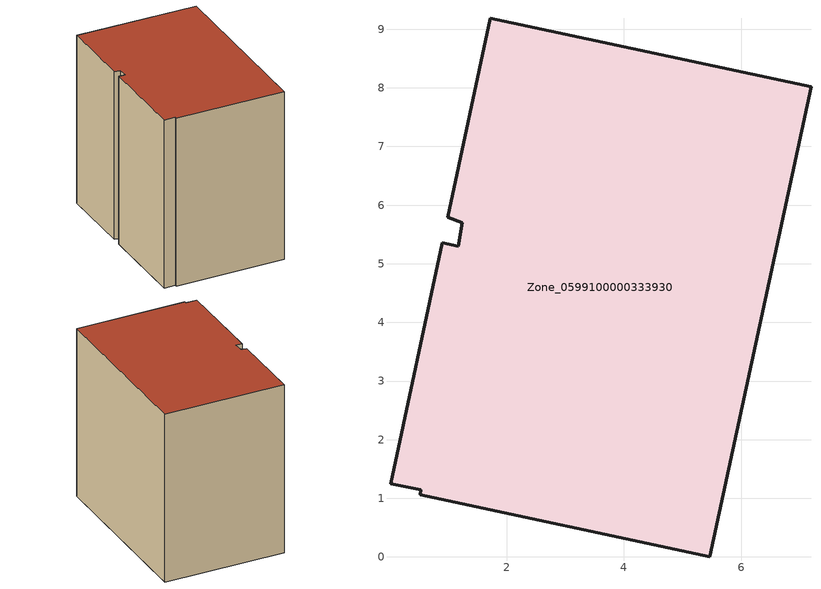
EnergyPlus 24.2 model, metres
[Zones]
Zone_0599100000333930
 floor ground (C_G): 0.52,1.06 0.54,1.14 0.02,1.25 0.9,5.36 1.18,5.29 1.24,5.7 0.99,5.8 1.72,9.19 7.19,8.02 5.46,0 z0
 wall outside (C_F): 5.46,0 7.19,8.02 1.72,9.19 0.99,5.8 1.24,5.7 1.18,5.29 0.9,5.36 0.02,1.25 0.54,1.14 0.52,1.06 5.46,0 z0:8.04
 roof outside (C_R): 0.54,1.14 0.52,1.06 5.46,0 7.19,8.02 1.72,9.19 0.99,5.8 1.24,5.7 1.18,5.29 0.9,5.36 0.02,1.25 z8.04
[BUILDING]
Pand.0599100000333930: North Axis=0; Terrain=City; Loads Convergence Tolerance Value=0.04; Temperature Convergence Tolerance Value=0.4; Solar Distribution=FullExterior; Maximum Number of Warmup Days=25; Minimum Number of Warmup Days=1
[Site:Location]
Rotterdam.The.Hague.AP_ZH_NLD Design_Conditions: Latitude=51.96; Longitude=4.45; Time Zone=1; Elevation=-4.5
[SITE:GROUNDTEMPERATURE:BUILDINGSURFACE]
18, 18, 18, 18, 18, 18, 18, 18, 18, 18, 18, 18
[MATERIAL] Thermal Absorptance=0.9; Solar Absorptance=0.7; Visible Absorptance=0.7
Name | Roughness | Thickness | Conductivity | Density | Specific Heat
G.TI.1975-1991 | MediumSmooth | 0.15 | 0.288461 | 540 | 1210
F.TI.1975-1991 | Rough | 0.3 | 0.230769 | 1920 | 840
R.TI.1975-1991 | MediumRough | 0.2 | 0.153846 | 1500 | 1000
[CONSTRUCTION]
C_G: G.TI.1975-1991
C_F: F.TI.1975-1991
C_R: R.TI.1975-1991
[ZONE]
Zone_0599100000333930: Type=1; Multiplier=1; Ceiling Height=Autocalculate; Volume=Autocalculate; Floor Area=autocalculate; Part of Total Floor Area=Yes
[ZONEINFILTRATION:DESIGNFLOWRATE]
Infil_Zone_0599100000333930: Zone or ZoneList or Space or SpaceList=Zone_0599100000333930; Schedule=AlwaysOn; Design Flow Rate Calculation Method=Flow/Area; Flow Rate per Floor Area=0.003; Constant Term Coefficient=1; Temperature Term Coefficient=0; Velocity Term Coefficient=0; Velocity Squared Term Coefficient=0
[HVACTEMPLATE:ZONE:IDEALLOADSAIRSYSTEM]
Zone_0599100000333930: Maximum Heating Supply Air Temperature=50; Minimum Cooling Supply Air Temperature=13; Maximum Heating Supply Air Humidity Ratio=0.0156; Minimum Cooling Supply Air Humidity Ratio=0.0077; Heating Limit=NoLimit; Cooling Limit=NoLimit; Dehumidification Control Type=ConstantSensibleHeatRatio; Cooling Sensible Heat Ratio=0.7; Dehumidification Setpoint=60; Humidification Control Type=None; Humidification Setpoint=30; Outdoor Air Method=None; Outdoor Air Flow Rate per Person=0.00944; Outdoor Air Flow Rate per Zone Floor Area=0; Outdoor Air Flow Rate per Zone=0; Demand Controlled Ventilation Type=None; Outdoor Air Economizer Type=NoEconomizer; Heat Recovery Type=None; Sensible Heat Recovery Effectiveness=0.7; Latent Heat Recovery Effectiveness=0.65
[ZONECONTROL:THERMOSTAT]
ThermostatControl_Zone_0599100000333930: Zone or ZoneList=Zone_0599100000333930; Control Type Schedule=DualSetpointControlType; Control 1=Thermostat_Zone_0599100000333930; Temperature Difference Between Cutout And Setpoint=0
[THERMOSTATSETPOINT:DUALSETPOINT]
Thermostat_Zone_0599100000333930: Heating Setpoint Temperature Schedule=HeatingSetpoint_Zone_0599100000333930; Cooling Setpoint Temperature Schedule=CoolingSetpoint_Zone_0599100000333930
[SCHEDULE:COMPACT]
HeatingSetpoint_Zone_0599100000333930: Through: 12/31, For: AllDays, Until: 24:00, 21
CoolingSetpoint_Zone_0599100000333930: Through: 12/31, For: AllDays, Until: 24:00, 24
DualSetpointControlType: Through: 12/31, For: AllDays, Until: 24:00, 4
AlwaysOn: Through: 12/31, For: AllDays, Until: 24:00, 1
